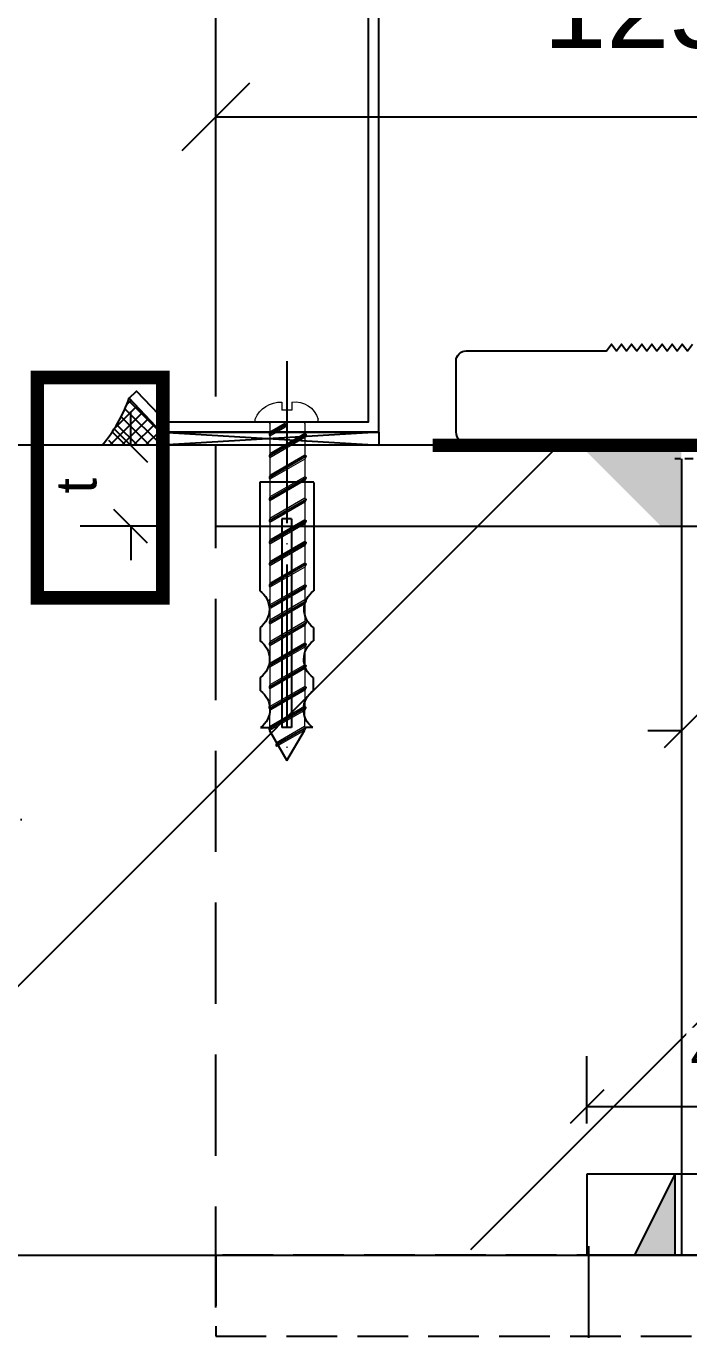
# Model space of a CAD drawing. Header units: millimetres. Extents: x -2069 to 10556, y -1036 to 8460.
# Drawn here: x 2495.8 to 2594, y 577.9 to 771 of the extents above; entities that cross this region are included whole.
import ezdxf

# ---------------------------------------------------------------- set-up
doc = ezdxf.new("R2010")
doc.units = ezdxf.units.MM
for name, pattern in [('ACAD_ISO04W100', [30, 24, -3, 0, -3]), ('DASH', [0.35, 0.25, -0.1]), ('HIDDEN', [0.375, 0.25, -0.125]), ('HIDDEN2', [0.1875, 0.125, -0.0625])]:
    doc.linetypes.add(name, pattern=pattern)
for name, color, linetype in [('0BJECT', 7, 'Continuous'), ('A-剖面填充', 8, 'Continuous'), ('CEN', 3, 'ACAD_ISO04W100'), ('F-Alum', 4, 'Continuous'), ('F-center', 6, 'ACAD_ISO04W100'), ('F-gasket', 8, 'Continuous'), ('F-Insul', 8, 'Continuous'), ('F-Misc', 1, 'Continuous'), ('F-seslants', 8, 'Continuous'), ('F-steel', 3, 'Continuous'), ('F-text', 7, 'Continuous'), ('F_CONC', 7, 'Continuous'), ('F_MISC', 8, 'Continuous'), ('Hatch', 8, 'Continuous'), ('HIDDEN', 1, 'HIDDEN'), ('Layer0-RefEdit0', 7, 'Continuous')]:
    doc.layers.add(name, color=color, linetype=linetype)
doc.layers.add('1', color=3, linetype='Continuous', lineweight=15)
doc.styles.add('Arial', font='arial.ttf')
doc.dimstyles.new('Arup4', dxfattribs={"dimscale": 5, "dimtxt": 1.2, "dimasz": 1, "dimexe": 1.5, "dimexo": 1.5, "dimgap": 1, "dimtad": 1, "dimdec": 0, "dimdsep": 46, "dimtxsty": 'Arial', "dimblk": 'OBLIQUE', "dimcen": 0, "dimclrd": 1, "dimclre": 1, "dimclrt": 7, "dimadec": 0, "dimazin": 0, "dimtfac": 1, "dimtdec": 0, "dimtix": 1, "dimtofl": 0, "dimtmove": 2, "dimatfit": 3, "dimfxl": 5, "dimtolj": 1, "dimtzin": 0, "dimlwd": -1, "dimlwe": -1, "dimarcsym": 0})

# ---------------------------------------------------------------- blocks, each defined once
blk = doc.blocks.new('塑料胀栓1')
for p, q in [((11.71, 15.85), (11.72, 14.8)), ((6.81, 11.98), (11.26, 14.6)), ((11.24, 9.43), (6.81, 11.98)), ((11.71, 12.7), (11.71, 11.26)), ((11.71, 8.11), (11.71, 9.39))]:
    blk.add_line(p, q)
at = {"layer": '0BJECT'}
for p, q in [((19.12, 15.89), (17.12, 15.89)), ((26.53, 15.93), (24.53, 15.93)), ((48, 15.98), (31.94, 15.98)), ((48.03, 15.98), (48.03, 7.98)), ((42.6, 12.7), (11.71, 12.7)), ((42.6, 12.7), (42.6, 11.26)), ((42.6, 11.26), (11.71, 11.26)), ((19.12, 8.06), (17.12, 8.06)), ((26.53, 8.02), (24.53, 8.02)), ((48.03, 7.98), (31.94, 7.98))]:
    blk.add_line(p, q, dxfattribs=at)
for centre, start, end in [((14.4, 17.78), 215.6634, 325.2508), ((21.81, 17.82), 215.6634, 325.2508), ((29.22, 17.86), 215.6634, 325.2508), ((14.4, 6.18), 34.7492, 144.3366), ((21.81, 6.13), 34.7492, 144.3366), ((29.22, 6.09), 34.7492, 144.3366)]:
    blk.add_arc(centre, 3.31, start, end, dxfattribs=at)
at = {"layer": '1', "linetype": 'Continuous'}
for p, q in [((56.97, 16.64), (56.97, 15.46)), ((56.97, 16.64), (57.42, 16.64)), ((56.97, 15.46), (56.97, 8.49)), ((59.91, 12.72), (58.7, 12.72)), ((58.7, 12.72), (58.7, 11.23)), ((59.91, 11.23), (58.7, 11.23)), ((56.97, 8.49), (56.97, 7.31)), ((56.97, 7.31), (57.41, 7.31))]:
    blk.add_line(p, q, dxfattribs=at)
at = {"layer": '1', "color": 2, "linetype": 'Continuous'}
for p, q in [((11.26, 14.6), (8.87, 10.46)), ((11.61, 14.8), (9.04, 10.36)), ((11.72, 14.8), (9.16, 10.36)), ((11.84, 14.6), (9.45, 10.46)), ((14.24, 14.63), (11.24, 9.43)), ((11.61, 14.8), (11.26, 14.6)), ((14.59, 14.83), (11.41, 9.33)), ((14.7, 14.83), (11.53, 9.33)), ((11.72, 14.8), (11.61, 14.8)), ((11.62, 14.63), (11.62, 14.63)), ((11.84, 14.6), (11.72, 14.8)), ((14.82, 14.63), (11.82, 9.43)), ((14.24, 14.63), (11.82, 14.63)), ((14.59, 14.83), (14.24, 14.63)), ((17.22, 14.65), (14.32, 9.62)), ((17.57, 14.85), (14.39, 9.35)), ((17.68, 14.85), (14.51, 9.35)), ((14.7, 14.83), (14.59, 14.83)), ((17.22, 14.65), (14.6, 14.65)), ((14.82, 14.63), (14.7, 14.83)), ((17.8, 14.65), (14.8, 9.45)), ((17.57, 14.85), (17.22, 14.65)), ((20.42, 14.65), (17.42, 9.45)), ((17.68, 14.85), (17.57, 14.85)), ((20.77, 14.85), (17.59, 9.35)), ((17.8, 14.65), (17.68, 14.85)), ((20.88, 14.85), (17.71, 9.35)), ((20.42, 14.65), (17.8, 14.65)), ((21, 14.65), (18, 9.45)), ((20.77, 14.85), (20.42, 14.65)), ((23.62, 14.65), (20.62, 9.45)), ((20.88, 14.85), (20.77, 14.85)), ((23.97, 14.85), (20.79, 9.35)), ((21, 14.65), (20.88, 14.85)), ((24.08, 14.85), (20.91, 9.35)), ((23.62, 14.65), (21, 14.65)), ((24.2, 14.65), (21.2, 9.45)), ((23.97, 14.85), (23.62, 14.65)), ((26.82, 14.65), (23.82, 9.45)), ((24.08, 14.85), (23.97, 14.85)), ((27.17, 14.85), (23.99, 9.35)), ((24.2, 14.65), (24.08, 14.85)), ((27.28, 14.85), (24.11, 9.35)), ((26.82, 14.65), (24.2, 14.65)), ((27.4, 14.65), (24.4, 9.45)), ((27.17, 14.85), (26.82, 14.65)), ((30.02, 14.65), (27.11, 9.62)), ((27.28, 14.85), (27.17, 14.85)), ((30.37, 14.85), (27.19, 9.35)), ((27.4, 14.65), (27.28, 14.85)), ((30.48, 14.85), (27.31, 9.35)), ((30.02, 14.65), (27.4, 14.65)), ((30.6, 14.65), (27.59, 9.45)), ((32.28, 14.65), (29.38, 9.62)), ((32.63, 14.85), (29.46, 9.35)), ((32.75, 14.85), (29.57, 9.35)), ((32.28, 14.65), (29.66, 14.65)), ((32.86, 14.65), (29.86, 9.45)), ((30.37, 14.85), (30.02, 14.65)), ((30.48, 14.85), (30.37, 14.85)), ((30.6, 14.65), (30.48, 14.85)), ((32.63, 14.85), (32.28, 14.65)), ((35.48, 14.65), (32.48, 9.45)), ((32.75, 14.85), (32.63, 14.85)), ((35.83, 14.85), (32.66, 9.35)), ((32.86, 14.65), (32.75, 14.85)), ((35.95, 14.85), (32.77, 9.35)), ((35.48, 14.65), (32.86, 14.65)), ((36.06, 14.65), (33.06, 9.45)), ((35.83, 14.85), (35.48, 14.65)), ((38.68, 14.65), (35.68, 9.45)), ((35.95, 14.85), (35.83, 14.85)), ((39.03, 14.85), (35.86, 9.35)), ((36.06, 14.65), (35.95, 14.85)), ((39.15, 14.85), (35.97, 9.35)), ((38.68, 14.65), (36.06, 14.65)), ((39.26, 14.65), (36.26, 9.45)), ((39.03, 14.85), (38.68, 14.65)), ((41.88, 14.65), (38.88, 9.45)), ((39.15, 14.85), (39.03, 14.85)), ((42.23, 14.85), (39.06, 9.35)), ((39.26, 14.65), (39.15, 14.85)), ((42.35, 14.85), (39.17, 9.35)), ((41.88, 14.65), (39.26, 14.65)), ((42.46, 14.65), (39.46, 9.45)), ((42.23, 14.85), (41.88, 14.65)), ((45.08, 14.65), (42.18, 9.62)), ((42.35, 14.85), (42.23, 14.85)), ((45.43, 14.85), (42.25, 9.35)), ((42.46, 14.65), (42.35, 14.85)), ((45.54, 14.85), (42.37, 9.35)), ((45.08, 14.65), (42.46, 14.65)), ((45.66, 14.65), (42.66, 9.45)), ((45.43, 14.85), (45.08, 14.65)), ((48.28, 14.65), (45.28, 9.45)), ((45.54, 14.85), (45.43, 14.85)), ((48.63, 14.85), (45.45, 9.35)), ((45.66, 14.65), (45.54, 14.85)), ((48.74, 14.85), (45.57, 9.35)), ((48.28, 14.65), (45.66, 14.65)), ((48.86, 14.65), (45.86, 9.45)), ((48.63, 14.85), (48.28, 14.65)), ((51.48, 14.65), (48.48, 9.45)), ((48.74, 14.85), (48.63, 14.85)), ((51.83, 14.85), (48.65, 9.35)), ((48.86, 14.65), (48.74, 14.85)), ((51.94, 14.85), (48.77, 9.35)), ((51.48, 14.65), (48.86, 14.65)), ((52.06, 14.65), (49.06, 9.45)), ((51.83, 14.85), (51.48, 14.65)), ((54.68, 14.65), (51.68, 9.45)), ((51.94, 14.85), (51.83, 14.85)), ((55.03, 14.85), (51.85, 9.35)), ((52.06, 14.65), (51.94, 14.85)), ((55.14, 14.85), (51.97, 9.35)), ((54.68, 14.65), (52.06, 14.65)), ((55.26, 14.65), (52.26, 9.45)), ((55.03, 14.85), (54.68, 14.65)), ((55.14, 14.85), (55.03, 14.85)), ((55.26, 14.65), (55.14, 14.85)), ((56.76, 14.65), (55.26, 14.65)), ((56.91, 14.72), (56.91, 9.35)), ((28.31, 11.68), (27.02, 9.45)), ((43.37, 11.68), (42.08, 9.45)), ((56.17, 11.68), (54.88, 9.45)), ((56.52, 11.88), (55.05, 9.35)), ((56.63, 11.88), (55.17, 9.35)), ((56.75, 11.68), (55.46, 9.45)), ((56.52, 11.88), (56.17, 11.68)), ((56.63, 11.88), (56.52, 11.88)), ((56.75, 11.68), (56.63, 11.88)), ((9.04, 10.36), (8.87, 10.46)), ((9.16, 10.36), (9.04, 10.36)), ((9.45, 10.46), (9.16, 10.36)), ((11.41, 9.33), (11.24, 9.43)), ((11.53, 9.33), (11.41, 9.33)), ((11.82, 9.43), (11.53, 9.33)), ((14.44, 9.43), (11.82, 9.43)), ((14.61, 9.33), (14.44, 9.43)), ((14.73, 9.33), (14.61, 9.33)), ((15.02, 9.43), (14.73, 9.33)), ((17.42, 9.45), (14.8, 9.45)), ((17.59, 9.35), (17.42, 9.45)), ((17.71, 9.35), (17.59, 9.35)), ((18, 9.45), (17.71, 9.35)), ((20.62, 9.45), (18, 9.45)), ((20.79, 9.35), (20.62, 9.45)), ((20.91, 9.35), (20.79, 9.35)), ((21.2, 9.45), (20.91, 9.35)), ((23.82, 9.45), (21.2, 9.45)), ((23.99, 9.35), (23.82, 9.45)), ((24.11, 9.35), (23.99, 9.35)), ((24.4, 9.45), (24.11, 9.35)), ((27.02, 9.45), (24.4, 9.45)), ((27.19, 9.35), (27.02, 9.45)), ((27.31, 9.35), (27.19, 9.35)), ((27.6, 9.45), (27.31, 9.35)), ((30.22, 9.45), (27.59, 9.45)), ((32.48, 9.45), (29.86, 9.45)), ((30.39, 9.35), (30.22, 9.45)), ((30.51, 9.35), (30.39, 9.35)), ((30.79, 9.45), (30.51, 9.35)), ((32.66, 9.35), (32.48, 9.45)), ((32.77, 9.35), (32.66, 9.35)), ((33.06, 9.45), (32.77, 9.35)), ((35.68, 9.45), (33.06, 9.45)), ((35.86, 9.35), (35.68, 9.45)), ((35.97, 9.35), (35.86, 9.35)), ((36.26, 9.45), (35.97, 9.35)), ((38.88, 9.45), (36.26, 9.45)), ((39.06, 9.35), (38.88, 9.45)), ((39.17, 9.35), (39.06, 9.35)), ((39.46, 9.45), (39.17, 9.35)), ((42.08, 9.45), (39.46, 9.45)), ((42.26, 9.35), (42.08, 9.45)), ((42.37, 9.35), (42.26, 9.35)), ((42.66, 9.45), (42.37, 9.35)), ((45.28, 9.45), (42.66, 9.45)), ((45.45, 9.35), (45.28, 9.45)), ((45.57, 9.35), (45.45, 9.35)), ((45.86, 9.45), (45.57, 9.35)), ((48.48, 9.45), (45.86, 9.45)), ((48.65, 9.35), (48.48, 9.45)), ((48.77, 9.35), (48.65, 9.35)), ((49.06, 9.45), (48.77, 9.35)), ((51.68, 9.45), (49.06, 9.45)), ((51.85, 9.35), (51.68, 9.45)), ((51.97, 9.35), (51.85, 9.35)), ((52.26, 9.45), (51.97, 9.35)), ((54.88, 9.45), (52.26, 9.45)), ((55.05, 9.35), (54.88, 9.45)), ((55.17, 9.35), (55.05, 9.35)), ((55.46, 9.45), (55.17, 9.35)), ((56.76, 9.45), (55.46, 9.45))]:
    blk.add_line(p, q, dxfattribs=at)
at = {"layer": '1', "linetype": 'Continuous'}
for centre, radius, start, end in [((56.3, 13.18), 3.64, 352.7136, 72.3215), ((55.87, 11.05), 4.04, 292.3465, 2.6185)]:
    blk.add_arc(centre, radius, start, end, dxfattribs=at)
at = {"layer": '1', "color": 2, "linetype": 'Continuous'}
for centre, start, end in [((56.76, 14.85), 270, 0), ((56.76, 9.25), 0, 90)]:
    blk.add_arc(centre, 0.2, start, end, dxfattribs=at)
at = {"layer": 'CEN'}
blk.add_line((65.96, 11.98), (6.81, 11.98), dxfattribs=at)
blk = doc.blocks.new('A$C515a715d')
h = blk.add_hatch(color=253)
h.dxf.hatch_style = 1
h.paths.add_polyline_path([(108, 48.21), (120, 54.16), (120, 48.21)])
h.paths.add_polyline_path([(108, 34.21), (120, 34.21), (120, 28.26)])
h = blk.add_hatch(color=253)
h.dxf.hatch_style = 1
h.paths.add_polyline_path([(108, -51.8), (120, -45.85), (120, -51.8)])
h.paths.add_polyline_path([(108, -65.8), (120, -65.8), (120, -71.75)])
at = {"layer": 'Hatch', "linetype": 'HIDDEN', "ltscale": 5}
h = blk.add_hatch(color=256, dxfattribs=at)
h.paths.add_polyline_path([(12, 50.21), (12, 47.21), (0, 47.21), (0, 41.21), (0, 62.21)])
h.paths.add_polyline_path([(0, 20.21), (0, 41.21), (0, 35.21), (12, 35.21), (12, 32.21)])
for points in [[(12, 16.2, -0.414214), (13, 17.2), (18.71, 17.2, -0.205619), (12, 23.08)], [(12, -40.68), (12, -33.8, 0.414214), (13, -34.8), (18.71, -34.8, 0.205619)]]:
    blk.add_hatch(color=256, dxfattribs=at).paths.add_polyline_path(points)
h = blk.add_hatch(color=256, dxfattribs=at)
h.paths.add_polyline_path([(12, -49.8), (12, -52.8), (0, -52.8), (0, -58.8), (0, -37.8)])
h.paths.add_polyline_path([(0, -79.8), (0, -58.8), (0, -64.8), (12, -64.8), (12, -67.8)])
at = {"layer": 'F-center', "linetype": 'HIDDEN', "ltscale": 0.1}
for p, q in [((-15.97, 41.21), (120, 41.21)), ((-15.97, -58.8, 0), (120, -58.8, 0))]:
    blk.add_line(p, q, dxfattribs=at)
at = {"layer": 'F-Misc', "ltscale": 5}
for p, q in [((0, 0), (0, 116.2, 0)), ((0, 116.2, 0), (12, 116.2, 0)), ((12, 116.2, 0), (12, 0, 0)), ((2, 47.21), (120, 47.21)), ((2, 35.21), (120, 35.21)), ((12, 0, 0), (0, 0)), ((0, -17.6), (0, -133.8, 0)), ((12, -17.6, 0), (0, -17.6)), ((12, -133.8, 0), (12, -17.6, 0)), ((2, -52.8, 0), (120, -52.8, 0)), ((2, -64.8, 0), (120, -64.8, 0)), ((12, -133.8, 0), (0, -133.8, 0))]:
    blk.add_line(p, q, dxfattribs=at)
at = {"layer": 'F-Misc'}
for p, q in [((108, 61.21, 0), (108, 21.21, 0)), ((108, 61.21, 0), (120, 61.21, 0)), ((108, 48.21, 0), (120, 54.16, 0)), ((108, 48.21, 0), (120, 48.21, 0)), ((108, 34.21, 0), (120, 34.21, 0)), ((108, 34.21, 0), (120, 28.26, 0)), ((108, 21.21, 0), (120, 21.21, 0)), ((108, -38.8, 0), (108, -78.8, 0)), ((108, -38.8, 0), (120, -38.8, 0)), ((108, -51.8, 0), (120, -45.85, 0)), ((108, -51.8, 0), (120, -51.8, 0)), ((108, -65.8, 0), (120, -65.8, 0)), ((108, -65.8, 0), (120, -71.75, 0)), ((108, -78.8, 0), (120, -78.8, 0))]:
    blk.add_line(p, q, dxfattribs=at)
at = {"layer": 'F-Misc', "elevation": 0}
for points in [[(120, 61.21), (120, 21.21)], [(120, -38.8), (120, -78.8)]]:
    blk.add_lwpolyline(points, dxfattribs=at)
at = {"layer": 'F-Misc', "ltscale": 5, "elevation": 0}
blk.add_lwpolyline([(41, -30.8), (17, -30.8, -0.414214), (16, -29.8), (19, -19.8), (12, -19.8), (12, -33.8, 0.414214), (13, -34.8), (45, -34.8, 0.414214), (46, -33.8), (46, 16.2, 0.414214), (45, 17.2), (13, 17.2, 0.414214), (12, 16.2), (12, 2.2), (19, 2.2), (16, 12.2, -0.414214), (17, 13.2), (41, 13.2, -0.414214), (42, 12.2), (42, -29.8, -0.414214)], format="xyb", close=True, dxfattribs=at)
at = {"layer": 'Hatch', "linetype": 'HIDDEN', "ltscale": 5}
for p, q in [((2, 34.21), (2, 48.21)), ((2, -51.8, 0), (2, -65.8, 0))]:
    blk.add_line(p, q, dxfattribs=at)
for centre, start, end in [((22.2, 27.95, 0), 205.5352, 252.0119), ((22.2, -45.55, 0), 107.9881, 154.4648)]:
    blk.add_arc(centre, 11.3, start, end, dxfattribs=at)
blk = doc.blocks.new('钢梁')
at = {"layer": 'F_MISC', "linetype": 'DASH', "ltscale": 30}
blk.add_lwpolyline([(-250, -12), (0, -12), (0, 0), (-250, 0)], close=True, dxfattribs=at)
blk = doc.blocks.new('A$C4BA15205')
at = {"layer": 'A-剖面填充', "ltscale": 0.02}
h = blk.add_hatch(dxfattribs=at)
h.set_pattern_fill('AR-RC', color=256, scale=30)
h.set_pattern_definition([(45, (55996.5, 116709.65), (-53.03301, 53.03301), []), (50, (55996.5, 116709.65), (215.17805, -18.82564), [22.5, -247.5]), (355, (55996.5, 116709.65), (-41.6254, 225.65764), [18, -198]), (100.4514, (56014.43, 116708.08), (173.5528, 206.83186), [19.12206, -210.34263]), (46.1842, (55996.5, 116769.65), (320.1723, -49.6557), [33.75, -371.25]), (96.6356, (56023.18, 116765.5), (280.3988, 292.23536), [28.6831, -315.5139]), (351.1842, (55996.5, 116769.65), (280.3986, 292.2356), [27, -297]), (21, (56026.5, 116754.65), (179.07212, -120.78567), [22.5, -247.5]), (326, (56026.5, 116754.65), (72.9946, 217.545), [18, -198]), (71.4514, (56041.42, 116744.59), (252.0668, 96.75915), [19.12206, -210.34263]), (37.5, (55996.5, 116709.65), (3.647957, 99.868156), [0, -195.6, 0, -201, 0, -198.75]), (7.5, (55996.5, 116709.65), (78.92086, 118.32351), [0, -114.6, 0, -191.1, 0, -75.75]), (327.5, (55929.6, 116709.65), (160.14673, -6.76646), [0, -75, 0, -234, 0, -310.5]), (317.5, (55899.6, 116709.65), (174.95585, 30.0315), [0, -97.5, 0, -155.4, 0, -220.5])])
h.paths.add_polyline_path([(-1679.85, 0), (-1679.85, -120), (-965.27, -120), (-0.86, -118.9), (-0.47, 0)])
at = {"layer": 'F_CONC', "linetype": 'ByBlock', "ltscale": 0.5}
blk.add_lwpolyline([(-1679.85, -120), (-300, -120), (-300, -120), (0, -120), (0, 0), (-1679.85, 0)], dxfattribs=at)
at = {"layer": 'F_MISC', "linetype": 'DASH', "ltscale": 30}
blk.add_line((-700.41, -120), (0.67, -120), dxfattribs=at)
at = {"layer": 'HIDDEN'}
blk.add_blockref('钢梁', (-0.67, -120), dxfattribs=at)
blk = doc.blocks.new('_OBLIQUE')
at = {"color": 0, "linetype": 'ByBlock'}
blk.add_line((-0.5, -0.5), (0.5, 0.5), dxfattribs=at)
blk = doc.blocks.new('*D97')
at = {"color": 1, "linetype": 'Continuous', "transparency": 16777216}
for p, q in [((2523.87, 723.92), (2523.87, 772.57)), ((2648.98, 690.15), (2648.98, 772.57)), ((2523.87, 757.57), (2648.98, 757.57))]:
    blk.add_line(p, q, dxfattribs=at)
at = {"layer": 'Defpoints', "color": 0, "transparency": 16777216}
for p in [(2648.98, 757.57), (2523.87, 708.92), (2648.98, 675.15)]:
    blk.add_point(p, dxfattribs=at)
at = {"color": 1, "transparency": 16777216, "xscale": 10, "yscale": 10, "zscale": 10, "rotation": 180}
blk.add_blockref('_OBLIQUE', (2523.87, 757.57), dxfattribs=at)
at = {"color": 1, "transparency": 16777216, "xscale": 10, "yscale": 10, "zscale": 10}
blk.add_blockref('_OBLIQUE', (2648.98, 757.57), dxfattribs=at)
at = {"color": 7, "transparency": 16777216, "insert": (2586.42, 773.7), "char_height": 12, "attachment_point": 5, "style": 'Arial'}
blk.add_mtext('\\A1;125', dxfattribs=at)
blk = doc.blocks.new('*D98')
at = {"color": 1, "linetype": 'Continuous', "transparency": 16777216}
for p, q in [((2592.87, 676.8), (2592.87, 659.13)), ((2604.87, 676.8), (2604.87, 659.13)), ((2592.87, 666.63), (2587.87, 666.63)), ((2604.87, 666.63), (2609.87, 666.63))]:
    blk.add_line(p, q, dxfattribs=at)
at = {"layer": 'Defpoints', "color": 0, "transparency": 16777216}
for p in [(2592.87, 684.3, 0), (2604.87, 684.3, 0), (2604.87, 666.63)]:
    blk.add_point(p, dxfattribs=at)
at = {"color": 1, "transparency": 16777216, "xscale": 5, "yscale": 5, "zscale": 5}
blk.add_blockref('_OBLIQUE', (2592.87, 666.63), dxfattribs=at)
at = {"color": 1, "transparency": 16777216, "xscale": 5, "yscale": 5, "zscale": 5, "rotation": 180}
blk.add_blockref('_OBLIQUE', (2604.87, 666.63), dxfattribs=at)
at = {"color": 7, "transparency": 16777216, "insert": (2598.87, 674.68), "char_height": 6, "attachment_point": 5, "style": 'Arial', "bg_fill": 3, "box_fill_scale": 1.1, "bg_fill_color": 256, "bg_fill_true_color": 13158600, "bg_fill_transparency": 0}
blk.add_mtext('\\A1;d', dxfattribs=at)
blk = doc.blocks.new('*D101')
at = {"color": 1, "linetype": 'Continuous', "transparency": 16777216}
for p, q in [((2579.08, 590.28), (2579.08, 547.31)), ((2619.08, 590.28), (2619.08, 547.31)), ((2579.08, 554.81), (2574.08, 554.81)), ((2619.08, 554.81), (2624.08, 554.81))]:
    blk.add_line(p, q, dxfattribs=at)
at = {"layer": 'Defpoints', "color": 0, "transparency": 16777216}
for p in [(2579.08, 597.78, 0), (2619.08, 597.78, 0), (2619.08, 554.81)]:
    blk.add_point(p, dxfattribs=at)
at = {"color": 1, "transparency": 16777216, "xscale": 5, "yscale": 5, "zscale": 5}
blk.add_blockref('_OBLIQUE', (2579.08, 554.81), dxfattribs=at)
at = {"color": 1, "transparency": 16777216, "xscale": 5, "yscale": 5, "zscale": 5, "rotation": 180}
blk.add_blockref('_OBLIQUE', (2619.08, 554.81), dxfattribs=at)
at = {"color": 7, "transparency": 16777216, "insert": (2599.08, 563.75), "char_height": 6, "attachment_point": 5, "style": 'Arial', "bg_fill": 3, "box_fill_scale": 1.1, "bg_fill_color": 256, "bg_fill_true_color": 13158600, "bg_fill_transparency": 0}
blk.add_mtext('\\A1;b>=sqrt(5*pi*d^ 2/4)', dxfattribs=at)
blk = doc.blocks.new('*D112')
at = {"color": 1, "linetype": 'Continuous', "transparency": 16777216}
for p, q in [((2523.87, 723.92), (2523.87, 967.96)), ((2773.87, 723.92), (2773.87, 967.96)), ((2523.87, 952.96), (2773.87, 952.96))]:
    blk.add_line(p, q, dxfattribs=at)
at = {"layer": 'Defpoints', "color": 0, "transparency": 16777216}
for p in [(2773.87, 952.96), (2523.87, 708.92), (2773.87, 708.92)]:
    blk.add_point(p, dxfattribs=at)
at = {"color": 1, "transparency": 16777216, "xscale": 10, "yscale": 10, "zscale": 10, "rotation": 180}
blk.add_blockref('_OBLIQUE', (2523.87, 952.96), dxfattribs=at)
at = {"color": 1, "transparency": 16777216, "xscale": 10, "yscale": 10, "zscale": 10}
blk.add_blockref('_OBLIQUE', (2773.87, 952.96), dxfattribs=at)
at = {"color": 7, "transparency": 16777216, "insert": (2648.87, 969.09), "char_height": 12, "attachment_point": 5, "style": 'Arial'}
blk.add_mtext('\\A1;h=250mm', dxfattribs=at)
blk = doc.blocks.new('*D113')
at = {"color": 1, "linetype": 'Continuous', "transparency": 16777216}
for p, q in [((2511.28, 708.92), (2511.28, 713.92)), ((2516.37, 708.92), (2503.78, 708.92)), ((2516.37, 696.92), (2503.78, 696.92)), ((2511.28, 696.92), (2511.28, 691.92))]:
    blk.add_line(p, q, dxfattribs=at)
at = {"layer": 'Defpoints', "color": 0, "transparency": 16777216}
for p in [(2511.28, 708.92), (2523.87, 708.92), (2523.87, 696.92)]:
    blk.add_point(p, dxfattribs=at)
at = {"color": 1, "transparency": 16777216, "xscale": 5, "yscale": 5, "zscale": 5}
for p, rotation in [((2511.28, 708.92), 270), ((2511.28, 696.92), 90)]:
    blk.add_blockref('_OBLIQUE', p, dxfattribs=dict(at, rotation=rotation))
at = {"color": 7, "transparency": 16777216, "insert": (2503.25, 702.92), "char_height": 6, "attachment_point": 5, "rotation": 90, "style": 'Arial', "bg_fill": 3, "box_fill_scale": 1.1, "bg_fill_color": 256, "bg_fill_true_color": 13158600, "bg_fill_transparency": 0}
blk.add_mtext('\\A1;t', dxfattribs=at)
blk = doc.blocks.new('*D116')
at = {"color": 1, "linetype": 'Continuous', "transparency": 16777216}
for p, q in [((2578.87, 608.42), (2578.87, 618.43)), ((2618.87, 608.42), (2618.87, 618.43)), ((2618.87, 610.93), (2578.87, 610.93))]:
    blk.add_line(p, q, dxfattribs=at)
at = {"layer": 'Defpoints', "color": 0, "transparency": 16777216}
for p in [(2578.87, 610.93), (2578.87, 600.92, 0), (2618.87, 600.92, 0)]:
    blk.add_point(p, dxfattribs=at)
at = {"color": 1, "transparency": 16777216, "xscale": 5, "yscale": 5, "zscale": 5, "rotation": 180}
blk.add_blockref('_OBLIQUE', (2578.87, 610.93), dxfattribs=at)
at = {"color": 1, "transparency": 16777216, "xscale": 5, "yscale": 5, "zscale": 5}
blk.add_blockref('_OBLIQUE', (2618.87, 610.93), dxfattribs=at)
at = {"color": 7, "transparency": 16777216, "insert": (2598.87, 618.99), "char_height": 6, "attachment_point": 5, "style": 'Arial', "bg_fill": 3, "box_fill_scale": 1.1, "bg_fill_color": 256, "bg_fill_true_color": 13158600, "bg_fill_transparency": 0}
blk.add_mtext('\\A1;40', dxfattribs=at)

msp = doc.modelspace()

# ---------------------------------------------------------------- hatches: boundary and pattern name
at = {"layer": 'F-Insul', "ltscale": 250}
h = msp.add_hatch(dxfattribs=at)
h.set_pattern_fill('ANSI37', color=256, scale=10, style=0)
h.set_pattern_definition([(135, (24737.2557, -1379.4085), (0.883883476, 0.883883476), []), (45, (24737.2557, -1379.4085), (0.883883476, -0.883883476), [])])
edge = h.paths.add_edge_path()
edge.add_line((2515.82, 710.88), (2511.06, 715.89))
edge.add_arc((2497.36, 720.5), 14.45, 328.4118, 341.4347, ccw=False)
edge.add_line((2509.67, 712.92), (2515.82, 710.88))
edge = h.paths.add_edge_path()
edge.add_line((2515.78, 708.92), (2515.82, 710.88))
edge.add_line((2515.82, 710.88), (2509.67, 712.92))
edge.add_arc((2526.04, 702.24), 19.54, 146.8732, 160.0126)
edge.add_line((2507.67, 708.92), (2515.78, 708.92))

# ---------------------------------------------------------------- linework, layer by layer
at = {"color": 251, "linetype": 'HIDDEN2', "ltscale": 120, "true_color": 0x636466}
msp.add_xline((2523.87, 702.92), (0, 1), dxfattribs=at)
at = {"layer": 'F-Alum', "ltscale": 250, "elevation": 0}
msp.add_lwpolyline([(2803.93, 708.92), (2561.49, 708.92, -0.414214), (2559.49, 710.92), (2559.49, 721.42, -0.414214), (2560.99, 722.92), (2581.74, 722.92), (2582.49, 723.92), (2583.24, 722.92), (2583.99, 723.92), (2584.74, 722.92), (2585.49, 723.92), (2586.24, 722.92), (2586.99, 723.92), (2587.74, 722.92), (2588.49, 723.92), (2589.24, 722.92), (2589.99, 723.92), (2590.74, 722.92), (2591.49, 723.92), (2592.24, 722.92), (2592.99, 723.92), (2593.74, 722.92), (2594.49, 723.92)], format="xyb", dxfattribs=at)
at = {"layer": 'F-gasket'}
for p, q in [((2548.04, 710.88), (2515.95, 708.92)), ((2515.95, 710.88), (2548.04, 708.92))]:
    msp.add_line(p, q, dxfattribs=at)
msp.add_lwpolyline([(2515.95, 710.88), (2548.04, 710.88), (2548.04, 708.92), (2515.95, 708.92)], close=True, dxfattribs=at)
at = {"layer": 'F-Insul', "ltscale": 250}
msp.add_arc((2490, 723.4), 22.36, 319.6448, 340.4991, dxfattribs=at)
at = {"layer": 'F-seslants', "color": 8, "const_width": 2}
msp.add_lwpolyline([(2556.03, 708.92), (2768.37, 708.92)], dxfattribs=at)
at = {"layer": 'F-steel', "ltscale": 250}
msp.add_lwpolyline([(2854.92, 826.95), (2862.87, 821.63), (2862.87, 796.62), (2548.01, 796.62), (2548.01, 710.88), (2515.82, 710.88), (2511.05, 715.91), (2512.13, 716.94), (2516.47, 712.38), (2546.51, 712.38), (2546.51, 798.12), (2861.37, 798.12), (2861.37, 820.83), (2854.09, 825.71)], close=True, dxfattribs=at)

# ---------------------------------------------------------------- block references
at = {"layer": 'F-text'}
msp.add_blockref('A$C4BA15205', (2774.54, 708.92), dxfattribs=at)
at = {"layer": 'F_MISC', "ltscale": 250, "xscale": -1, "rotation": 270}
msp.add_blockref('塑料胀栓1', (2522.42, 655.41), dxfattribs=at)
at = {"layer": 'Layer0-RefEdit0', "rotation": 270}
msp.add_blockref('A$C515a715d', (2657.67, 708.92, 0), dxfattribs=at)

# ---------------------------------------------------------------- dimensions: what is measured, and where the dimension line sits
dim = msp.add_linear_dim(base=(2773.87, 952.96), p1=(2523.87, 708.92), p2=(2773.87, 708.92), text='h=250mm', dimstyle='Arup4', override={"dimscale": 10, "dimarcsym": 1})
dim.commit()
dim.dimension.update_dxf_attribs({"geometry": '*D112', "text_midpoint": (2648.87, 969.09)})
dim = msp.add_linear_dim(base=(2648.98, 757.57), p1=(2523.87, 708.92), p2=(2648.98, 675.15), dimstyle='Arup4', override={"dimscale": 10, "dimarcsym": 1})
dim.commit()
dim.dimension.update_dxf_attribs({"geometry": '*D97', "text_midpoint": (2586.42, 773.7)})

# ---------------------------------------------------------------- next in the draw order: dimensions: what is measured, and where the dimension line sits
dim = msp.add_linear_dim(base=(2511.28, 708.92), p1=(2523.87, 696.92), p2=(2523.87, 708.92), angle=90, text='t', dimstyle='Arup4', override={"dimtfill": 1, "dimarcsym": 1})
dim.commit()
dim.dimension.update_dxf_attribs({"geometry": '*D113', "text_midpoint": (2503.25, 702.92)})
for base, p1, p2, text, picture, middle in [((2604.87, 666.63, 0), (2592.87, 684.3), (2604.87, 684.3), 'd', '*D98', (2598.87, 674.68, 0)), ((2619.08, 554.81), (2579.08, 597.78, 0), (2619.08, 597.78, 0), 'b>=sqrt(5*pi*d^ 2/4)', '*D101', (2599.08, 563.75))]:
    dim = msp.add_linear_dim(base=base, p1=p1, p2=p2, text=text, dimstyle='Arup4', override={"dimtfill": 1, "dimarcsym": 1})
    dim.commit()
    dim.dimension.update_dxf_attribs({"geometry": picture, "text_midpoint": middle})
dim = msp.add_linear_dim(base=(2578.87, 610.93), p1=(2618.87, 600.92, 0), p2=(2578.87, 600.92, 0), dimstyle='Arup4', override={"dimtfill": 1, "dimarcsym": 1})
dim.commit()
dim.dimension.update_dxf_attribs({"geometry": '*D116', "text_midpoint": (2598.87, 618.99)})

# ---------------------------------------------------------------- next in the draw order: linework, layer by layer
at = {"color": 5, "const_width": 2}
msp.add_lwpolyline([(2516.04, 686.32), (2497.45, 686.32), (2497.45, 718.98), (2516.04, 718.98)], close=True, dxfattribs=at)

doc.saveas('drawing.dxf')
